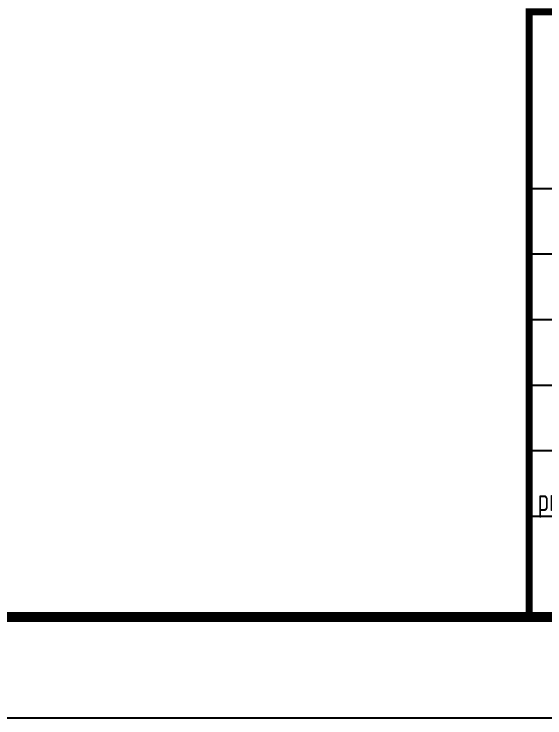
# Model space of a CAD drawing. Extents: x 6250600 to 6678662, y -692028 to -290561.
# Drawn here: x 6508553 to 6513822, y -372379 to -365401 of the extents above; entities that cross this region are included whole.
import ezdxf
from ezdxf.enums import TextEntityAlignment as Align

# ---------------------------------------------------------------- set-up
doc = ezdxf.new("R2010")
doc.units = 0
doc.header["$LTSCALE"] = 1000
doc.header["$MEASUREMENT"] = 0
doc.layers.get('0').update_dxf_attribs({"linetype": 'CONTINUOUS'})
doc.layers.add('PUB_TITLE', color=4, linetype='CONTINUOUS')
doc.styles.add('AHD', font='sceie.shx', dxfattribs={"width": 0.7, "bigfont": 'sceic.shx'})

msp = doc.modelspace()

# ---------------------------------------------------------------- linework, layer by layer
for p, q in [((6513665, -367128.7), (6531665, -367128.7)), ((6513665, -367778.7), (6519165, -367778.7)), ((6513665, -368428.7), (6519165, -368428.7)), ((6513665, -369078.7), (6519165, -369078.7)), ((6513665, -369728.7), (6531665, -369728.7)), ((6513665, -370378.7), (6531665, -370378.7)), ((6513665, -371378.7), (6531665, -371378.7))]:
    msp.add_line(p, q)
msp.add_lwpolyline([(6531665, -365378.7, 70, 70, 0), (6513665, -365378.7, 70, 70, 0), (6513665, -371378.7, 0, 0, 0)], format="xyseb")
at = {"const_width": 70}
msp.add_lwpolyline([(6513665, -365378.7), (6513665, -371378.7)], dxfattribs=at)
at = {"layer": 'PUB_TITLE', "color": 4}
msp.add_lwpolyline([(6473265, -372378.7), (6532665, -372378.7), (6532665, -330378.7), (6473265, -330378.7)], close=True, dxfattribs=at)
at = {"layer": 'PUB_TITLE', "color": 4, "const_width": 100}
msp.add_lwpolyline([(6475765, -371378.7), (6531665, -371378.7), (6531665, -331378.7), (6475765, -331378.7)], close=True, dxfattribs=at)

# ---------------------------------------------------------------- texts
at = {"style": 'AHD', "width": 0.8}
msp.add_text('project leader', height=225, dxfattribs=at).set_placement((6514419, -370248.7), align=Align.MIDDLE)

doc.saveas('drawing.dxf')
